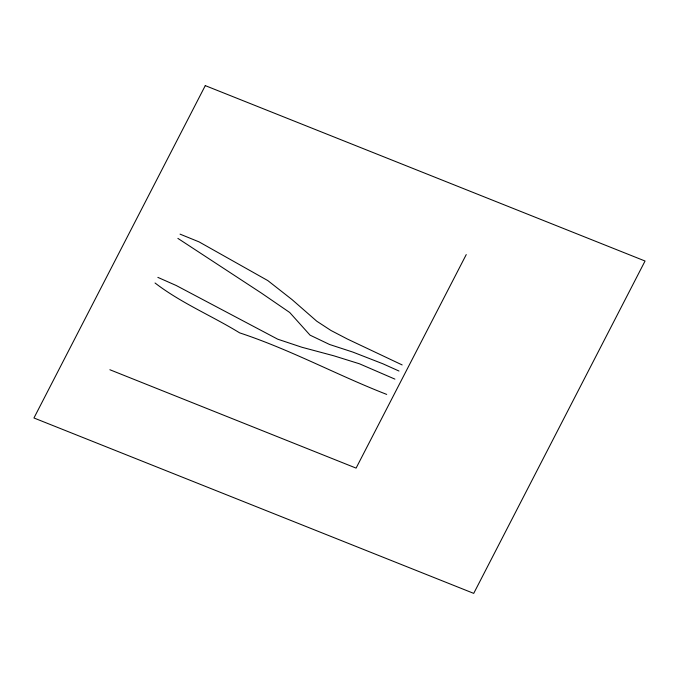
<?xml version="1.0" encoding="UTF-8"?>
<svg xmlns="http://www.w3.org/2000/svg" width="679" height="679" viewBox="0 0 679 679"><rect width="100%" height="100%" fill="white"/><g stroke="black" fill="none" stroke-linecap="round" stroke-linejoin="round"><path stroke-width="1.02" d="M466.252 254.583L356.093 468.111L109.871 369.732M180.062 234.145L199.066 241.885L267.781 280.571L292.063 299.617L316.753 321.201L330.936 330.461L347.495 339.084L402.163 364.937M386.699 394.406C337.132 375.097 290.256 349.532 239.645 332.863C211.755 315.735 181.072 303.029 155.041 282.999M157.859 277.372L176.184 285.486L277.686 339.177L301.917 347.266L333.779 355.788L359.488 363.808L394.915 379.12M398.997 371.031L382.897 363.791L352.868 352.095L329.544 344.482L310.057 335.154L289.712 312.493L261.483 293.133L177.881 238.38M205.279 85.622L33.95 417.984L473.721 593.378L645.05 261.016L205.279 85.622"/></g></svg>
